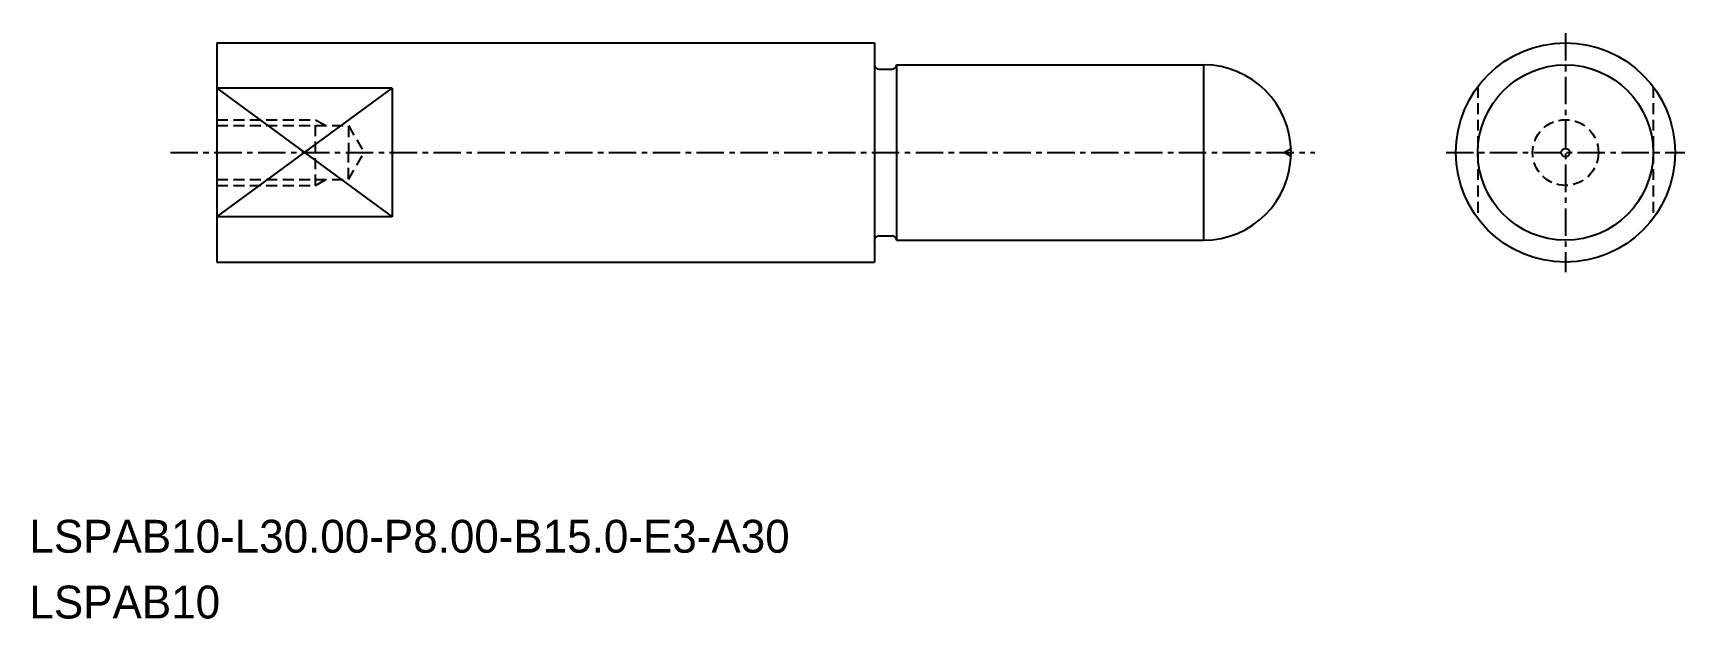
# Model space of a CAD drawing. Extents: x -1019.8 to -944.5, y -520 to -493.2.
import ezdxf

# ---------------------------------------------------------------- set-up
doc = ezdxf.new("R2010")
doc.units = 0
doc.linetypes.add('CENTER', pattern=[2, 1.25, -0.25, 0.25, -0.25])
doc.linetypes.add('DASHED', pattern=[0.75, 0.5, -0.25])
doc.layers.get('0').update_dxf_attribs({"linetype": 'CONTINUOUS'})
doc.layers.add('CENTER', color=1, linetype='CENTER')

msp = doc.modelspace()

# ---------------------------------------------------------------- linework, layer by layer
for p, q in [((-1011.42, -493.698), (-1011.42, -503.698)), ((-981.42, -493.698), (-981.42, -503.698)), ((-980.42, -494.698), (-980.42, -502.698)), ((-1003.42, -495.761), (-1011.42, -495.761)), ((-1003.42, -495.761), (-1003.42, -501.634)), ((-1003.42, -501.634), (-1011.42, -501.634))]:
    msp.add_line(p, q)
at = {"color": 7, "linetype": 'CONTINUOUS'}
for p, q in [((-1011.42, -493.698), (-981.42, -493.698)), ((-981.42, -494.688), (-981.42, -494.698)), ((-981.22, -494.898), (-980.62, -494.898)), ((-980.42, -494.698), (-980.42, -494.698)), ((-980.42, -494.698), (-966.42, -494.698)), ((-981.22, -502.498), (-980.62, -502.498)), ((-981.42, -502.708), (-981.42, -502.698)), ((-980.42, -502.698), (-966.42, -502.698)), ((-980.42, -502.698), (-980.42, -502.698)), ((-1011.42, -503.698), (-981.42, -503.698))]:
    msp.add_line(p, q, dxfattribs=at)
at = {"linetype": 'CONTINUOUS'}
msp.add_line((-966.42, -494.698), (-966.42, -502.698), dxfattribs=at)
at = {"color": 3}
for p, q in [((-1011.42, -495.761), (-1003.42, -501.634)), ((-1011.42, -501.634), (-1003.42, -495.761)), ((-962.381, -498.506), (-962.72, -498.698)), ((-962.381, -498.89), (-962.72, -498.698))]:
    msp.add_line(p, q, dxfattribs=at)
at = {"color": 3, "linetype": 'DASHED'}
for p, q in [((-953.903, -495.698), (-953.903, -501.698)), ((-945.903, -495.698), (-945.903, -501.698)), ((-1011.42, -497.198), (-1006.92, -497.198)), ((-1006.92, -500.198), (-1006.92, -497.198)), ((-1006.92, -497.198), (-1006.451, -497.468)), ((-1011.42, -497.468), (-1005.42, -497.468)), ((-1005.42, -497.468), (-1004.71, -498.698)), ((-1005.42, -497.498), (-1005.42, -498.698)), ((-1005.42, -499.898), (-1005.42, -498.698)), ((-1005.42, -499.927), (-1004.71, -498.698)), ((-1011.42, -499.927), (-1005.42, -499.927)), ((-1011.42, -500.198), (-1006.92, -500.198)), ((-1006.92, -500.198), (-1006.451, -499.927))]:
    msp.add_line(p, q, dxfattribs=at)
at = {"linetype": 'CONTINUOUS'}
msp.add_circle((-949.903, -498.698), 5, dxfattribs=at)
for radius in [4, 0.192]:
    msp.add_circle((-949.903, -498.698), radius)
at = {"color": 3, "linetype": 'DASHED'}
msp.add_circle((-949.903, -498.698), 1.5, dxfattribs=at)
at = {"color": 7, "linetype": 'CONTINUOUS'}
for centre, start, end in [((-981.22, -494.698), 180, 270), ((-980.62, -494.698), 270, 0), ((-981.22, -502.698), 90, 180), ((-980.62, -502.698), 0, 90)]:
    msp.add_arc(centre, 0.2, start, end, dxfattribs=at)
msp.add_arc((-966.42, -498.698), 4, 270, 90)
msp.add_point((-1011.42, -498.698), dxfattribs=at)
at = {"layer": 'CENTER', "color": 1, "linetype": 'CENTER'}
for p, q in [((-949.903, -493.248), (-949.903, -504.148)), ((-1013.542, -498.698), (-961.342, -498.698)), ((-955.353, -498.698), (-944.453, -498.698))]:
    msp.add_line(p, q, dxfattribs=at)

# ---------------------------------------------------------------- texts
for s, p in [('LSPAB10-L30.00-P8.00-B15.0-E3-A30', (-1019.974, -516.947)), ('LSPAB10', (-1019.974, -519.947))]:
    msp.add_text(s, height=1.5).set_placement(p)

doc.saveas('drawing.dxf')
